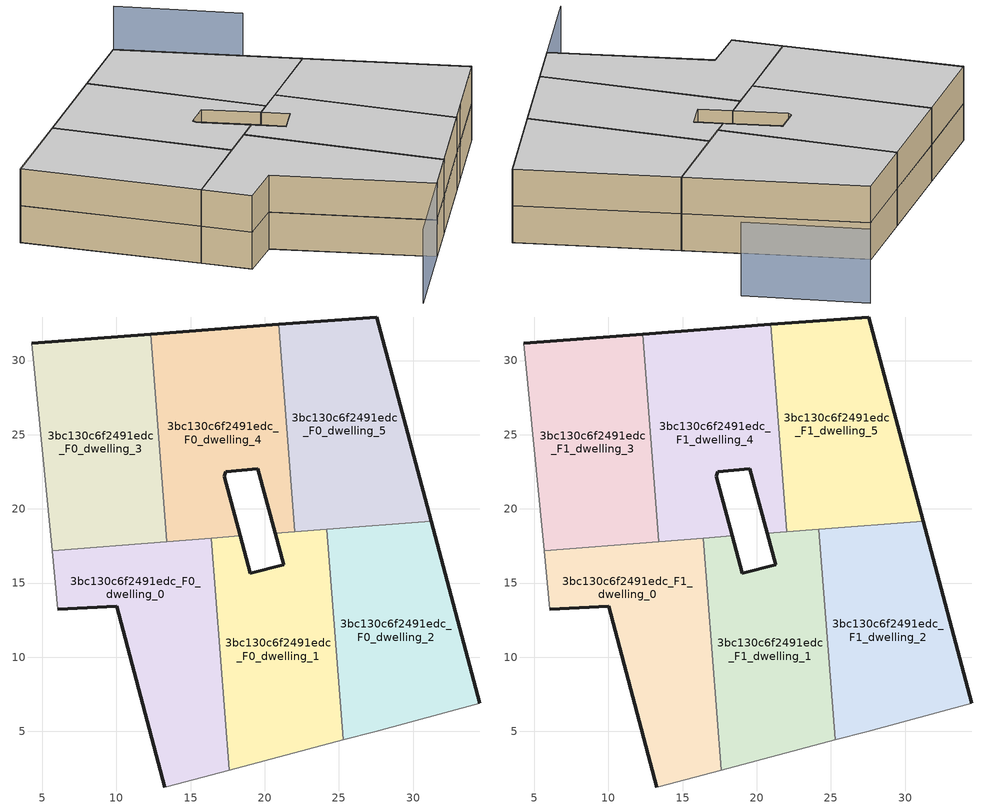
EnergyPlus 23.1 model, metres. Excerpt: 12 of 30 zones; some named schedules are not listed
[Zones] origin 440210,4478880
3bc130c6f2491edc_F0_dwelling_0
 floor ground (EU_floor_Construction): 17.62,2.39 16.41,18.02 5.66,17.19 6.05,13.22 10.01,13.45 13.28,1.25 13.38,1.27 z0
 wall outside (EU_wall_Construction): 13.28,1.25 10.01,13.45 6.05,13.22 z0:3
 wall adiabatic (EU_wall_Construction): 6.05,13.22 5.66,17.19 / 17.62,2.39 13.38,1.27 13.28,1.25 z0:3
 wall to 3bc130c6f2491edc_F0_dwelling_1 (EU_wall_Construction): 16.41,18.02 17.62,2.39 z0:3
 wall to 3bc130c6f2491edc_F0_dwelling_3 (EU_wall_Construction): 5.66,17.19 13.41,17.79 z0:3
 wall to 3bc130c6f2491edc_F0_dwelling_4 (EU_wall_Construction): 13.41,17.79 16.41,18.02 z0:3
3bc130c6f2491edc_F0_dwelling_1
 floor ground (EU_floor_Construction): 25.28,4.43 24.18,18.62 20.71,18.36 21.29,16.24 19.03,15.66 18.35,18.17 16.41,18.02 17.62,2.39 z0
 wall outside (EU_wall_Construction): 18.35,18.17 19.03,15.66 21.29,16.24 20.71,18.36 z0:3
 wall to 3bc130c6f2491edc_F0_dwelling_2 (EU_wall_Construction): 24.18,18.62 25.28,4.43 z0:3
 wall adiabatic (EU_wall_Construction): 25.28,4.43 17.62,2.39 z0:3
 wall to 3bc130c6f2491edc_F0_dwelling_5 (EU_wall_Construction): 22.04,18.46 24.18,18.62 z0:3
 wall to 3bc130c6f2491edc_F0_dwelling_4 (EU_wall_Construction): 16.41,18.02 18.35,18.17 / 20.71,18.36 22.04,18.46 z0:3
3bc130c6f2491edc_F0_dwelling_2
 floor ground (EU_floor_Construction): 34.5,6.89 31.23,19.17 24.18,18.62 25.28,4.43 27.41,4.99 z0
 wall outside (EU_wall_Construction): 31.23,19.17 34.5,6.89 z0:3
 wall adiabatic (EU_wall_Construction): 34.5,6.89 27.41,4.99 25.28,4.43 z0:3
 wall to 3bc130c6f2491edc_F0_dwelling_5 (EU_wall_Construction): 24.19,18.62 31.23,19.17 z0:3
3bc130c6f2491edc_F0_dwelling_3
 floor ground (EU_floor_Construction): 13.41,17.79 12.33,31.77 4.29,31.16 5.66,17.19 z0
 wall outside (EU_wall_Construction): 4.29,31.16 12.33,31.77 z0:3
 wall adiabatic (EU_wall_Construction): 5.66,17.19 4.29,31.16 z0:3
 wall to 3bc130c6f2491edc_F0_dwelling_4 (EU_wall_Construction): 12.33,31.77 13.41,17.79 z0:3
3bc130c6f2491edc_F0_dwelling_4
 floor ground (EU_floor_Construction): 22.04,18.46 20.96,32.43 12.33,31.77 13.41,17.79 18.35,18.17 17.27,22.21 17.38,22.52 19.54,22.69 20.71,18.36 z0
 wall outside (EU_wall_Construction): 20.71,18.36 19.54,22.69 17.38,22.52 17.27,22.21 18.35,18.17 / 12.33,31.77 20.96,32.43 z0:3
 wall to 3bc130c6f2491edc_F0_dwelling_5 (EU_wall_Construction): 20.96,32.43 22.04,18.46 z0:3
3bc130c6f2491edc_F0_dwelling_5
 floor ground (EU_floor_Construction): 31.23,19.17 27.56,32.94 20.96,32.43 22.04,18.46 z0
 wall outside (EU_wall_Construction): 20.96,32.43 27.56,32.94 31.23,19.17 z0:3
3bc130c6f2491edc_F1_dwelling_0
 floor to 3bc130c6f2491edc_F0_dwelling_0 (EU_floor_Construction): 17.62,2.39 16.41,18.02 5.66,17.19 6.05,13.22 10.01,13.45 13.28,1.25 13.38,1.27 z3
 wall outside (EU_wall_Construction): 13.28,1.25 10.01,13.45 6.05,13.22 z3:6
 wall adiabatic (EU_wall_Construction): 6.05,13.22 5.66,17.19 / 17.62,2.39 13.38,1.27 13.28,1.25 z3:6
 wall to 3bc130c6f2491edc_F1_dwelling_1 (EU_wall_Construction): 16.41,18.02 17.62,2.39 z3:6
 wall to 3bc130c6f2491edc_F1_dwelling_3 (EU_wall_Construction): 5.66,17.19 13.41,17.79 z3:6
 wall to 3bc130c6f2491edc_F1_dwelling_4 (EU_wall_Construction): 13.41,17.79 16.41,18.02 z3:6
 ceiling to 3bc130c6f2491edc_F2_dwelling_0 (EU_floor_Construction): 16.41,18.02 17.62,2.39 13.38,1.27 13.28,1.25 10.01,13.45 6.05,13.22 5.66,17.19 z6
3bc130c6f2491edc_F1_dwelling_1
 floor to 3bc130c6f2491edc_F0_dwelling_1 (EU_floor_Construction): 25.28,4.43 24.18,18.62 20.71,18.36 21.29,16.24 19.03,15.66 18.35,18.17 16.41,18.02 17.62,2.39 z3
 wall outside (EU_wall_Construction): 18.35,18.17 19.03,15.66 21.29,16.24 20.71,18.36 z3:6
 wall to 3bc130c6f2491edc_F1_dwelling_2 (EU_wall_Construction): 24.18,18.62 25.28,4.43 z3:6
 wall adiabatic (EU_wall_Construction): 25.28,4.43 17.62,2.39 z3:6
 wall to 3bc130c6f2491edc_F1_dwelling_5 (EU_wall_Construction): 22.04,18.46 24.18,18.62 z3:6
 wall to 3bc130c6f2491edc_F1_dwelling_4 (EU_wall_Construction): 16.41,18.02 18.35,18.17 / 20.71,18.36 22.04,18.46 z3:6
 ceiling to 3bc130c6f2491edc_F2_dwelling_1 (EU_floor_Construction): 24.18,18.62 25.28,4.43 17.62,2.39 16.41,18.02 18.35,18.17 19.03,15.66 21.29,16.24 20.71,18.36 z6
3bc130c6f2491edc_F1_dwelling_2
 floor to 3bc130c6f2491edc_F0_dwelling_2 (EU_floor_Construction): 34.5,6.89 31.23,19.17 24.18,18.62 25.28,4.43 27.41,4.99 z3
 wall outside (EU_wall_Construction): 31.23,19.17 34.5,6.89 z3:6
 wall adiabatic (EU_wall_Construction): 34.5,6.89 27.41,4.99 25.28,4.43 z3:6
 wall to 3bc130c6f2491edc_F1_dwelling_5 (EU_wall_Construction): 24.19,18.62 31.23,19.17 z3:6
 ceiling to 3bc130c6f2491edc_F2_dwelling_2 (EU_floor_Construction): 31.23,19.17 34.5,6.89 27.41,4.99 25.28,4.43 24.18,18.62 z6
3bc130c6f2491edc_F1_dwelling_3
 floor to 3bc130c6f2491edc_F0_dwelling_3 (EU_floor_Construction): 13.41,17.79 12.33,31.77 4.29,31.16 5.66,17.19 z3
 wall outside (EU_wall_Construction): 4.29,31.16 12.33,31.77 z3:6
 wall adiabatic (EU_wall_Construction): 5.66,17.19 4.29,31.16 z3:6
 wall to 3bc130c6f2491edc_F1_dwelling_4 (EU_wall_Construction): 12.33,31.77 13.41,17.79 z3:6
 ceiling to 3bc130c6f2491edc_F2_dwelling_3 (EU_floor_Construction): 12.33,31.77 13.41,17.79 5.66,17.19 4.29,31.16 z6
3bc130c6f2491edc_F1_dwelling_4
 floor to 3bc130c6f2491edc_F0_dwelling_4 (EU_floor_Construction): 22.04,18.46 20.96,32.43 12.33,31.77 13.41,17.79 18.35,18.17 17.27,22.21 17.38,22.52 19.54,22.69 20.71,18.36 z3
 wall outside (EU_wall_Construction): 20.71,18.36 19.54,22.69 17.38,22.52 17.27,22.21 18.35,18.17 / 12.33,31.77 20.96,32.43 z3:6
 wall to 3bc130c6f2491edc_F1_dwelling_5 (EU_wall_Construction): 20.96,32.43 22.04,18.46 z3:6
 ceiling to 3bc130c6f2491edc_F2_dwelling_4 (EU_floor_Construction): 20.96,32.43 22.04,18.46 20.71,18.36 19.54,22.69 17.38,22.52 17.27,22.21 18.35,18.17 13.41,17.79 12.33,31.77 z6
3bc130c6f2491edc_F1_dwelling_5
 floor to 3bc130c6f2491edc_F0_dwelling_5 (EU_floor_Construction): 31.23,19.17 27.56,32.94 20.96,32.43 22.04,18.46 z3
 wall outside (EU_wall_Construction): 20.96,32.43 27.56,32.94 31.23,19.17 z3:6
 ceiling to 3bc130c6f2491edc_F2_dwelling_5 (EU_floor_Construction): 27.56,32.94 31.23,19.17 22.04,18.46 20.96,32.43 z6
shading: 4.91,-0.98 34.5,6.89 / 37.43,26.42 35.09,35.89 z0:6
[Building]
EU S2 Campaign: North Axis=0; Terrain=City; Solar Distribution=FullExterior
[Site:Location]
Madrid: Latitude=40.5; Longitude=-3.5; Time Zone=1; Elevation=609
[SizingPeriod:WeatherFileDays]
AnnualSizingPeriod: Begin Month=1; Begin Day of Month=1; End Month=12; End Day of Month=31; Day of Week for Start Day=Monday; Use Weather File Daylight Saving Period=No; Use Weather File Rain and Snow Indicators=No
[MATERIAL]
EU_InternalMass_Material: Roughness=MediumRough; Thickness=0.1; Conductivity=1; Density=1800; Specific Heat=900; Thermal Absorptance=0.9; Solar Absorptance=0.7; Visible Absorptance=0.7
[MATERIAL:NOMASS] Roughness=MediumRough; Thermal Absorptance=0.9; Solar Absorptance=0.7; Visible Absorptance=0.7
Name | Thermal Resistance
EU_wall_NoMass | 0.609216
EU_floor_NoMass | 0.568163
[CONSTRUCTION]
EU_wall_Construction: EU_wall_NoMass
EU_floor_Construction: EU_floor_NoMass
EU_InternalMass_Construction: EU_InternalMass_Material
[ZONE] Type=1; Multiplier=1; Ceiling Height=autocalculate; Floor Area=autocalculate; Part of Total Floor Area=Yes
Name | Volume
3bc130c6f2491edc_F0_dwelling_0; 3bc130c6f2491edc_F1_dwelling_0 | 333.014
3bc130c6f2491edc_F0_dwelling_1; 3bc130c6f2491edc_F1_dwelling_1 | 333.005
3bc130c6f2491edc_F0_dwelling_2; 3bc130c6f2491edc_F1_dwelling_2 | 332.981
3bc130c6f2491edc_F0_dwelling_3; 3bc130c6f2491edc_F1_dwelling_3 | 332.995
3bc130c6f2491edc_F0_dwelling_4; 3bc130c6f2491edc_F1_dwelling_4 | 333.026
3bc130c6f2491edc_F0_dwelling_5; 3bc130c6f2491edc_F1_dwelling_5 | 333.004
[INTERNALMASS] Construction=EU_InternalMass_Construction
Name | Zone or ZoneList | Surface Area
3bc130c6f2491edc_F0_dwelling_0_EU_InternalMass | 3bc130c6f2491edc_F0_dwelling_0 | 111.005
3bc130c6f2491edc_F0_dwelling_1_EU_InternalMass | 3bc130c6f2491edc_F0_dwelling_1 | 111.002
3bc130c6f2491edc_F0_dwelling_2_EU_InternalMass | 3bc130c6f2491edc_F0_dwelling_2 | 110.994
3bc130c6f2491edc_F0_dwelling_3_EU_InternalMass | 3bc130c6f2491edc_F0_dwelling_3 | 110.998
3bc130c6f2491edc_F0_dwelling_4_EU_InternalMass | 3bc130c6f2491edc_F0_dwelling_4 | 111.009
3bc130c6f2491edc_F0_dwelling_5_EU_InternalMass | 3bc130c6f2491edc_F0_dwelling_5 | 111.001
3bc130c6f2491edc_F1_dwelling_0_EU_InternalMass | 3bc130c6f2491edc_F1_dwelling_0 | 111.005
3bc130c6f2491edc_F1_dwelling_1_EU_InternalMass | 3bc130c6f2491edc_F1_dwelling_1 | 111.002
3bc130c6f2491edc_F1_dwelling_2_EU_InternalMass | 3bc130c6f2491edc_F1_dwelling_2 | 110.994
3bc130c6f2491edc_F1_dwelling_3_EU_InternalMass | 3bc130c6f2491edc_F1_dwelling_3 | 110.998
3bc130c6f2491edc_F1_dwelling_4_EU_InternalMass | 3bc130c6f2491edc_F1_dwelling_4 | 111.009
3bc130c6f2491edc_F1_dwelling_5_EU_InternalMass | 3bc130c6f2491edc_F1_dwelling_5 | 111.001
[OTHEREQUIPMENT] Fuel Type=Electricity; Design Level Calculation Method=Watts/Area; Power per Zone Floor Area=1; Fraction Latent=0; Fraction Radiant=0; Fraction Lost=0; Carbon Dioxide Generation Rate=0; EndUse Subcategory=EU_Step8_InternalGains
Name | Zone or ZoneList or Space or SpaceList | Schedule
EU_Step8_InternalGain_3bc130c6f2491edc_F0_dwelling_0_f000 | 3bc130c6f2491edc_F0_dwelling_0 | EU_Step8_GainSchedule_3bc130c6f2491edc_F0_dwelling_0_f000
EU_Step8_InternalGain_3bc130c6f2491edc_F0_dwelling_1_f000 | 3bc130c6f2491edc_F0_dwelling_1 | EU_Step8_GainSchedule_3bc130c6f2491edc_F0_dwelling_1_f000
EU_Step8_InternalGain_3bc130c6f2491edc_F0_dwelling_2_f000 | 3bc130c6f2491edc_F0_dwelling_2 | EU_Step8_GainSchedule_3bc130c6f2491edc_F0_dwelling_2_f000
EU_Step8_InternalGain_3bc130c6f2491edc_F0_dwelling_3_f000 | 3bc130c6f2491edc_F0_dwelling_3 | EU_Step8_GainSchedule_3bc130c6f2491edc_F0_dwelling_3_f000
EU_Step8_InternalGain_3bc130c6f2491edc_F0_dwelling_4_f000 | 3bc130c6f2491edc_F0_dwelling_4 | EU_Step8_GainSchedule_3bc130c6f2491edc_F0_dwelling_4_f000
EU_Step8_InternalGain_3bc130c6f2491edc_F0_dwelling_5_f000 | 3bc130c6f2491edc_F0_dwelling_5 | EU_Step8_GainSchedule_3bc130c6f2491edc_F0_dwelling_5_f000
EU_Step8_InternalGain_3bc130c6f2491edc_F1_dwelling_0_f000 | 3bc130c6f2491edc_F1_dwelling_0 | EU_Step8_GainSchedule_3bc130c6f2491edc_F1_dwelling_0_f000
EU_Step8_InternalGain_3bc130c6f2491edc_F1_dwelling_1_f000 | 3bc130c6f2491edc_F1_dwelling_1 | EU_Step8_GainSchedule_3bc130c6f2491edc_F1_dwelling_1_f000
EU_Step8_InternalGain_3bc130c6f2491edc_F1_dwelling_2_f000 | 3bc130c6f2491edc_F1_dwelling_2 | EU_Step8_GainSchedule_3bc130c6f2491edc_F1_dwelling_2_f000
EU_Step8_InternalGain_3bc130c6f2491edc_F1_dwelling_3_f000 | 3bc130c6f2491edc_F1_dwelling_3 | EU_Step8_GainSchedule_3bc130c6f2491edc_F1_dwelling_3_f000
EU_Step8_InternalGain_3bc130c6f2491edc_F1_dwelling_4_f000 | 3bc130c6f2491edc_F1_dwelling_4 | EU_Step8_GainSchedule_3bc130c6f2491edc_F1_dwelling_4_f000
EU_Step8_InternalGain_3bc130c6f2491edc_F1_dwelling_5_f000 | 3bc130c6f2491edc_F1_dwelling_5 | EU_Step8_GainSchedule_3bc130c6f2491edc_F1_dwelling_5_f000
[ZONEVENTILATION:DESIGNFLOWRATE] Schedule=EU_AlwaysOn; Design Flow Rate Calculation Method=AirChanges/Hour; Air Changes per Hour=0.752966; Ventilation Type=Natural; Fan Pressure Rise=0; Fan Total Efficiency=1; Constant Term Coefficient=1; Temperature Term Coefficient=0; Velocity Term Coefficient=0; Velocity Squared Term Coefficient=0; Minimum Indoor Temperature=-100; Maximum Indoor Temperature=100; Delta Temperature=-100; Minimum Outdoor Temperature=-100; Maximum Outdoor Temperature=100; Maximum Wind Speed=40
Name | Zone or ZoneList or Space or SpaceList
EU_ConstantAir_3bc130c6f2491edc_F0_dwelling_0 | 3bc130c6f2491edc_F0_dwelling_0
EU_ConstantAir_3bc130c6f2491edc_F0_dwelling_1 | 3bc130c6f2491edc_F0_dwelling_1
EU_ConstantAir_3bc130c6f2491edc_F0_dwelling_2 | 3bc130c6f2491edc_F0_dwelling_2
EU_ConstantAir_3bc130c6f2491edc_F0_dwelling_3 | 3bc130c6f2491edc_F0_dwelling_3
EU_ConstantAir_3bc130c6f2491edc_F0_dwelling_4 | 3bc130c6f2491edc_F0_dwelling_4
EU_ConstantAir_3bc130c6f2491edc_F0_dwelling_5 | 3bc130c6f2491edc_F0_dwelling_5
EU_ConstantAir_3bc130c6f2491edc_F1_dwelling_0 | 3bc130c6f2491edc_F1_dwelling_0
EU_ConstantAir_3bc130c6f2491edc_F1_dwelling_1 | 3bc130c6f2491edc_F1_dwelling_1
EU_ConstantAir_3bc130c6f2491edc_F1_dwelling_2 | 3bc130c6f2491edc_F1_dwelling_2
EU_ConstantAir_3bc130c6f2491edc_F1_dwelling_3 | 3bc130c6f2491edc_F1_dwelling_3
EU_ConstantAir_3bc130c6f2491edc_F1_dwelling_4 | 3bc130c6f2491edc_F1_dwelling_4
EU_ConstantAir_3bc130c6f2491edc_F1_dwelling_5 | 3bc130c6f2491edc_F1_dwelling_5
[HVACTEMPLATE:THERMOSTAT] Constant Heating Setpoint=20; Constant Cooling Setpoint=50
EU_HeatOnly_3bc130c6f2491edc_F0_dwelling_0; EU_HeatOnly_3bc130c6f2491edc_F0_dwelling_1; EU_HeatOnly_3bc130c6f2491edc_F0_dwelling_2; EU_HeatOnly_3bc130c6f2491edc_F0_dwelling_3; EU_HeatOnly_3bc130c6f2491edc_F0_dwelling_4; EU_HeatOnly_3bc130c6f2491edc_F0_dwelling_5; EU_HeatOnly_3bc130c6f2491edc_F1_dwelling_0; EU_HeatOnly_3bc130c6f2491edc_F1_dwelling_1; EU_HeatOnly_3bc130c6f2491edc_F1_dwelling_2; EU_HeatOnly_3bc130c6f2491edc_F1_dwelling_3; EU_HeatOnly_3bc130c6f2491edc_F1_dwelling_4; EU_HeatOnly_3bc130c6f2491edc_F1_dwelling_5; EU_HeatOnly_3bc130c6f2491edc_F2_dwelling_0; EU_HeatOnly_3bc130c6f2491edc_F2_dwelling_1; EU_HeatOnly_3bc130c6f2491edc_F2_dwelling_2; EU_HeatOnly_3bc130c6f2491edc_F2_dwelling_3; EU_HeatOnly_3bc130c6f2491edc_F2_dwelling_4; EU_HeatOnly_3bc130c6f2491edc_F2_dwelling_5; EU_HeatOnly_3bc130c6f2491edc_F3_dwelling_0; EU_HeatOnly_3bc130c6f2491edc_F3_dwelling_1; EU_HeatOnly_3bc130c6f2491edc_F3_dwelling_2; EU_HeatOnly_3bc130c6f2491edc_F3_dwelling_3; EU_HeatOnly_3bc130c6f2491edc_F3_dwelling_4; EU_HeatOnly_3bc130c6f2491edc_F3_dwelling_5; EU_HeatOnly_3bc130c6f2491edc_F4_dwelling_0; EU_HeatOnly_3bc130c6f2491edc_F4_dwelling_1; EU_HeatOnly_3bc130c6f2491edc_F4_dwelling_2; EU_HeatOnly_3bc130c6f2491edc_F4_dwelling_3; EU_HeatOnly_3bc130c6f2491edc_F4_dwelling_4; EU_HeatOnly_3bc130c6f2491edc_F4_dwelling_5
[HVACTEMPLATE:ZONE:IDEALLOADSAIRSYSTEM] System Availability Schedule=EU_AlwaysOn; Maximum Heating Supply Air Temperature=50; Minimum Cooling Supply Air Temperature=13; Maximum Heating Supply Air Humidity Ratio=0.0156; Minimum Cooling Supply Air Humidity Ratio=0.0077; Heating Limit=NoLimit; Cooling Limit=NoLimit; Heating Availability Schedule=EU_AlwaysOn; Cooling Availability Schedule=EU_CoolingOff; Dehumidification Control Type=ConstantSensibleHeatRatio; Cooling Sensible Heat Ratio=0.7; Dehumidification Setpoint=60; Humidification Control Type=None; Humidification Setpoint=30; Outdoor Air Method=None; Outdoor Air Flow Rate per Person=0.00944; Outdoor Air Flow Rate per Zone Floor Area=0; Outdoor Air Flow Rate per Zone=0; Demand Controlled Ventilation Type=None; Outdoor Air Economizer Type=NoEconomizer; Heat Recovery Type=None; Sensible Heat Recovery Effectiveness=0.7; Latent Heat Recovery Effectiveness=0.65
Name | Template Thermostat
3bc130c6f2491edc_F0_dwelling_0 | EU_HeatOnly_3bc130c6f2491edc_F0_dwelling_0
3bc130c6f2491edc_F0_dwelling_1 | EU_HeatOnly_3bc130c6f2491edc_F0_dwelling_1
3bc130c6f2491edc_F0_dwelling_2 | EU_HeatOnly_3bc130c6f2491edc_F0_dwelling_2
3bc130c6f2491edc_F0_dwelling_3 | EU_HeatOnly_3bc130c6f2491edc_F0_dwelling_3
3bc130c6f2491edc_F0_dwelling_4 | EU_HeatOnly_3bc130c6f2491edc_F0_dwelling_4
3bc130c6f2491edc_F0_dwelling_5 | EU_HeatOnly_3bc130c6f2491edc_F0_dwelling_5
3bc130c6f2491edc_F1_dwelling_0 | EU_HeatOnly_3bc130c6f2491edc_F1_dwelling_0
3bc130c6f2491edc_F1_dwelling_1 | EU_HeatOnly_3bc130c6f2491edc_F1_dwelling_1
3bc130c6f2491edc_F1_dwelling_2 | EU_HeatOnly_3bc130c6f2491edc_F1_dwelling_2
3bc130c6f2491edc_F1_dwelling_3 | EU_HeatOnly_3bc130c6f2491edc_F1_dwelling_3
3bc130c6f2491edc_F1_dwelling_4 | EU_HeatOnly_3bc130c6f2491edc_F1_dwelling_4
3bc130c6f2491edc_F1_dwelling_5 | EU_HeatOnly_3bc130c6f2491edc_F1_dwelling_5
[SIZING:ZONE] Zone Cooling Design Supply Air Temperature Input Method=SupplyAirTemperature; Zone Cooling Design Supply Air Temperature=13; Zone Heating Design Supply Air Temperature Input Method=SupplyAirTemperature; Zone Heating Design Supply Air Temperature=50; Zone Cooling Design Supply Air Humidity Ratio=0.008; Zone Heating Design Supply Air Humidity Ratio=0.008; Cooling Design Air Flow Method=DesignDay; Cooling Design Air Flow Rate=0; Cooling Minimum Air Flow per Zone Floor Area=0.000762; Cooling Minimum Air Flow=0; Cooling Minimum Air Flow Fraction=0.2; Heating Design Air Flow Method=DesignDay; Heating Design Air Flow Rate=0; Heating Maximum Air Flow per Zone Floor Area=0.002032; Heating Maximum Air Flow=0.141576; Heating Maximum Air Flow Fraction=0.3; Account for Dedicated Outdoor Air System=No; Dedicated Outdoor Air System Control Strategy=NeutralSupplyAir; Dedicated Outdoor Air Low Setpoint Temperature for Design=autosize; Dedicated Outdoor Air High Setpoint Temperature for Design=autosize; Zone Load Sizing Method=Sensible Load Only No Latent Load; Zone Latent Cooling Design Supply Air Humidity Ratio Input Method=HumidityRatioDifference; Zone Cooling Design Supply Air Humidity Ratio Difference=0.005; Zone Latent Heating Design Supply Air Humidity Ratio Input Method=HumidityRatioDifference; Zone Humidification Design Supply Air Humidity Ratio Difference=0.005
3bc130c6f2491edc_F0_dwelling_0; 3bc130c6f2491edc_F0_dwelling_1; 3bc130c6f2491edc_F0_dwelling_2; 3bc130c6f2491edc_F0_dwelling_3; 3bc130c6f2491edc_F0_dwelling_4; 3bc130c6f2491edc_F0_dwelling_5; 3bc130c6f2491edc_F1_dwelling_0; 3bc130c6f2491edc_F1_dwelling_1; 3bc130c6f2491edc_F1_dwelling_2; 3bc130c6f2491edc_F1_dwelling_3; 3bc130c6f2491edc_F1_dwelling_4; 3bc130c6f2491edc_F1_dwelling_5
[SCHEDULE:FILE] Column Number=1; Rows to Skip at Top=0; Number of Hours of Data=8760; Column Separator=Comma; Interpolate to Timestep=No; Minutes per Item=60; Adjust Schedule for Daylight Savings=Yes
Name | File
EU_Step8_GainSchedule_3bc130c6f2491edc_F0_dwelling_0_f000 | ../../schedules/3bc130c6f2491edc/3bc130c6f2491edc_F0_dwelling_0_f000_gain.csv
EU_Step8_GainSchedule_3bc130c6f2491edc_F0_dwelling_1_f000 | ../../schedules/3bc130c6f2491edc/3bc130c6f2491edc_F0_dwelling_1_f000_gain.csv
EU_Step8_GainSchedule_3bc130c6f2491edc_F0_dwelling_2_f000 | ../../schedules/3bc130c6f2491edc/3bc130c6f2491edc_F0_dwelling_2_f000_gain.csv
EU_Step8_GainSchedule_3bc130c6f2491edc_F0_dwelling_3_f000 | ../../schedules/3bc130c6f2491edc/3bc130c6f2491edc_F0_dwelling_3_f000_gain.csv
EU_Step8_GainSchedule_3bc130c6f2491edc_F0_dwelling_4_f000 | ../../schedules/3bc130c6f2491edc/3bc130c6f2491edc_F0_dwelling_4_f000_gain.csv
EU_Step8_GainSchedule_3bc130c6f2491edc_F0_dwelling_5_f000 | ../../schedules/3bc130c6f2491edc/3bc130c6f2491edc_F0_dwelling_5_f000_gain.csv
EU_Step8_GainSchedule_3bc130c6f2491edc_F1_dwelling_0_f000 | ../../schedules/3bc130c6f2491edc/3bc130c6f2491edc_F1_dwelling_0_f000_gain.csv
EU_Step8_GainSchedule_3bc130c6f2491edc_F1_dwelling_1_f000 | ../../schedules/3bc130c6f2491edc/3bc130c6f2491edc_F1_dwelling_1_f000_gain.csv
EU_Step8_GainSchedule_3bc130c6f2491edc_F1_dwelling_2_f000 | ../../schedules/3bc130c6f2491edc/3bc130c6f2491edc_F1_dwelling_2_f000_gain.csv
EU_Step8_GainSchedule_3bc130c6f2491edc_F1_dwelling_3_f000 | ../../schedules/3bc130c6f2491edc/3bc130c6f2491edc_F1_dwelling_3_f000_gain.csv
EU_Step8_GainSchedule_3bc130c6f2491edc_F1_dwelling_4_f000 | ../../schedules/3bc130c6f2491edc/3bc130c6f2491edc_F1_dwelling_4_f000_gain.csv
